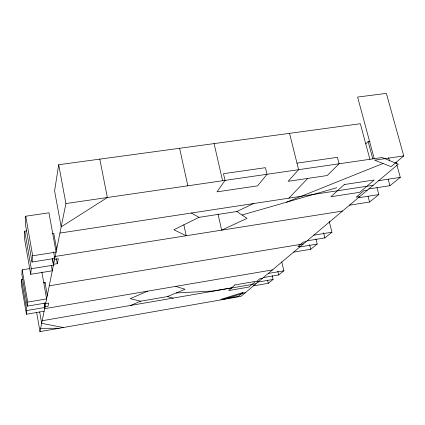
<?xml version="1.0" encoding="UTF-8"?>
<svg xmlns="http://www.w3.org/2000/svg" width="425" height="425" viewBox="0 0 425 425"><rect width="100%" height="100%" fill="white"/><g stroke="black" fill="none" stroke-linecap="round" stroke-linejoin="round"><path stroke-width="0.64" d="M22.817 279.4L21.537 279.608L21.25 283.916L26.424 314.245L44.11 311.228M29.947 268.563L22.19 269.806L21.877 274.513L27.29 306.143L45.773 303.025M26.695 230.855L24.756 231.147L24.331 237.607L30.69 274.29L52.296 270.805L51.361 265.593M32.002 262.028L32.667 255.786L56.079 252.115L48.965 212.803L25.75 216.219L25.272 223.428L32.002 262.028L54.804 258.416L53.63 251.913M26.424 314.245L26.817 310.537L21.537 279.608M27.29 306.143L27.721 302.085L22.19 269.806M30.69 274.29L31.285 268.706L24.756 231.147M369.899 159.295L360.331 123.718L58.698 164.719L54.591 190.947L61.184 226.892L107.366 197.513L99.801 159.131M44.8 283.47L45.018 282.264L43.802 282.466M65.912 203.548L382.086 157.526L398.305 164.162L240.986 296.358L39.977 331.627L65.912 203.548L58.698 164.719M52.583 258.533L53.614 264.281L57.295 263.697L58.379 258.74L54.618 259.335L54.145 256.727M288.894 198.162L307.774 178.41M365.776 143.9L368.14 141.594L370.09 141.323M403.75 155.906L391.085 166.664L374.638 160.156L403.75 155.906L386.357 93.373L357.6 97.075L374.292 158.881M253.475 285.86L268.303 283.289L273.078 279.453L272.17 275.591M263.33 277.583L278.704 274.943L283.873 270.794L281.743 261.864M293.648 252.105L310.707 249.262L317.183 244.067L315.913 238.972M307.068 240.832L324.859 237.91L331.962 232.209L329.205 221.351M349.493 205.179L369.569 202.034L378.84 194.592L376.964 187.6M368.831 188.928L389.927 185.693L400.292 177.384L396.955 165.293M253.799 203.416L236.847 211.523L199.033 217.345L173.857 229.76L186.214 235.753L183.85 224.772M147.65 291.152L130.22 298.669L140.659 301.192L167.418 296.581L185.05 289.282L175.753 286.37M130.406 305.522L140.659 301.192M286.445 202.22L383.026 163.471M223.407 299.439L245.549 292.522M242.038 215.002L336.775 187.733M231.715 287.799L213.185 291.003L176.141 292.968M42.181 320.737L255.977 283.762M262.602 278.189L260.036 278.63L256.169 281.908L258.697 281.472M258.002 282.057L273.078 279.453M26.817 310.537L44.869 307.472L44.083 302.983M44.625 308.678L272.452 269.918M268.223 273.466L283.873 270.794M27.721 302.085L46.601 298.913L41.847 271.942M45.645 303.631L48.7 303.11L47.988 306.377L44.986 306.887L44.312 303.041M306.074 241.666L303.105 242.149L297.813 246.627L300.741 246.149M49.258 285.812L303.381 243.923M299.79 246.946L317.183 244.067M313.804 235.168L331.962 232.209M31.285 268.706L53.438 265.158L52.28 258.724M55.202 256.45L342.486 211.066M359.667 196.632L356.208 197.163L363.864 190.682L367.391 190.14M358.302 197.779L378.84 194.592M52.525 233.527L53.773 233.336L56.727 249.618M59.936 233.075L373.134 185.316M378.675 180.657L400.292 177.384M296.979 163.142L337.413 157.324L339.097 163.784L327.25 175.525L288.102 181.326L298.605 169.676L289.553 133.338M40.646 328.318L59.213 328.254M63.314 327.532L41.655 323.345L39.663 311.886M167.418 296.581L173.092 298.138M191.277 212.946L199.033 217.345M236.847 211.523L247.021 218.344L221.637 230.159L218.036 214.173M396.079 162.116L396.605 164.023M388.636 157.712L389.513 160.91M388.211 179.382L389.927 185.693M368.14 141.594L372.805 158.886M368.055 196.345L369.569 202.034M323.574 232.799L324.859 237.91M309.602 244.8L310.707 249.262M277.791 271.092L278.704 274.943M267.559 280.123L268.303 283.289M214.094 143.597L222.578 180.742M179.61 148.282L187.823 185.799M56.376 258.586L57.295 263.697M45.018 282.264L47.435 295.949M25.75 216.219L32.667 255.786M36.64 312.38L39.977 331.627M225 180.391L217.005 191.856L257.582 185.847L267.022 174.271L265.434 167.678L223.47 173.713L225 180.391M344.25 184.54L330.921 196.727L359.752 192.297L374.154 180.019L344.25 184.54M234.828 284.952L228.687 290.562L248.933 287.05L255.606 281.377L234.828 284.952M243.031 292.448L238.499 296.299L220.841 299.397L243.031 292.448"/></g></svg>
